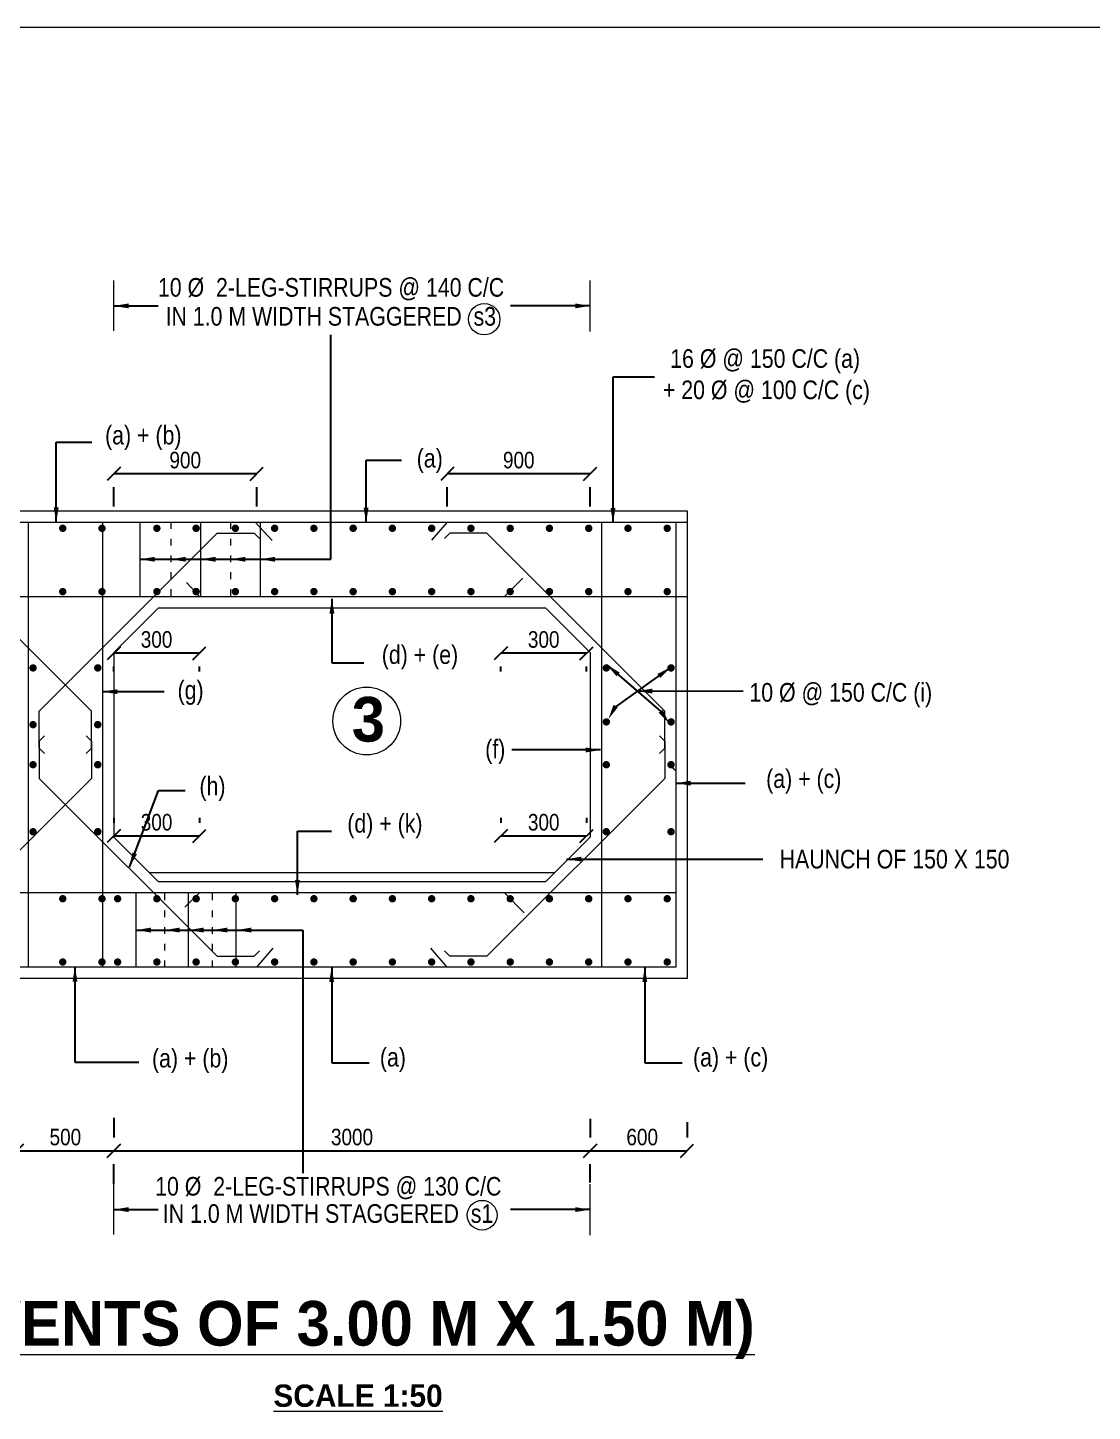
# Model space of a CAD drawing. Header units: inches. Extents: x -23 to 577, y 120 to 570.
# Drawn here: x 223.6 to 366.6, y 384.3 to 570.1 of the extents above; entities that cross this region are included whole.
import ezdxf

# ---------------------------------------------------------------- set-up
doc = ezdxf.new("R2010")
doc.units = ezdxf.units.IN
doc.header["$MEASUREMENT"] = 0
doc.linetypes.add('ACAD_ISO03W100', pattern=[30, 12, -18])
for name, color, linetype in [('DIM', 10, 'Continuous'), ('LEADER', 4, 'Continuous'), ('MAIN', 7, 'Continuous'), ('shape of bar', 5, 'Continuous'), ('STEEL', 5, 'Continuous'), ('TEXT_NAME', 5, 'Continuous'), ('TEXT_STEEL', 7, 'Continuous')]:
    doc.layers.add(name, color=color, linetype=linetype)
doc.styles.add('ARIAL NARROW', font='ARIALN.TTF')
doc.styles.add('CITYBLUEPR', font='cityb___.ttf')
doc.dimstyles.new('STANDARD$0', dxfattribs={"dimscale": 88.888889, "dimtxt": 0.02, "dimasz": 0.02, "dimexe": 0.05, "dimexo": 0.1, "dimgap": 0.002, "dimtad": 2, "dimdec": 0, "dimzin": 1, "dimdsep": 46, "dimtxsty": 'Standard', "dimblk": 'OBLIQUE', "dimcen": 0.09, "dimadec": 0, "dimazin": 0, "dimtfac": 1, "dimtdec": 4, "dimtofl": 0, "dimtmove": 0, "dimatfit": 3, "dimfxl": 1, "dimtolj": 1, "dimtzin": 1, "dimarcsym": 0})
doc.dimstyles.new('STANDARD$7', dxfattribs={"dimtxt": 2, "dimasz": 2, "dimexe": 1.25, "dimexo": 0.625, "dimtad": 1, "dimdec": 0, "dimlfac": 0.5, "dimdsep": 46, "dimtxsty": 'Standard', "dimblk": 'OBLIQUE', "dimcen": 2.5, "dimadec": 0, "dimazin": 0, "dimtfac": 1, "dimtdec": 0, "dimtmove": 0, "dimatfit": 3, "dimfxl": 1, "dimtolj": 1, "dimtzin": 0, "dimarcsym": 0})

# ---------------------------------------------------------------- blocks, each defined once
blk = doc.blocks.new('_Oblique')
at = {"color": 0, "linetype": 'ByBlock', "lineweight": -2}
blk.add_line((-0.5, -0.5), (0.5, 0.5), dxfattribs=at)
blk = doc.blocks.new('*D2')
at = {"layer": 'Defpoints', "color": 0, "transparency": 16777216}
for p in [(299.15, 419.14, -2.48), (312.15, 419.3), (312.15, 418.71, -49.11)]:
    blk.add_point(p, dxfattribs=at)
at = {"layer": 'DIM', "color": 0, "lineweight": -2, "transparency": 16777216}
for p, q in [((299.15, 423.59), (299.15, 421.08)), ((312.15, 423.16), (312.15, 421.08)), ((299.15, 419.3), (312.15, 419.3))]:
    blk.add_line(p, q, dxfattribs=at)
at = {"layer": 'DIM', "color": 0, "lineweight": -2, "transparency": 16777216, "xscale": 1.777777777777778, "yscale": 1.777777777777778, "zscale": 1.777777777777778, "rotation": 180}
blk.add_blockref('_Oblique', (299.15, 419.3), dxfattribs=at)
at = {"layer": 'DIM', "color": 0, "lineweight": -2, "transparency": 16777216, "xscale": 1.777777777777778, "yscale": 1.777777777777778, "zscale": 1.777777777777778}
blk.add_blockref('_Oblique', (312.15, 419.3), dxfattribs=at)
at = {"layer": 'DIM', "color": 0, "lineweight": 9, "transparency": 16777216, "insert": (306.13, 421.14), "char_height": 2.222, "attachment_point": 5, "style": 'ARIAL NARROW'}
blk.add_mtext('\\A1;600', dxfattribs=at)
blk = doc.blocks.new('*D3')
at = {"layer": 'Defpoints', "color": 0, "transparency": 16777216}
for p in [(235.15, 419.3, 0.2), (299.15, 419.47, 19.05), (299.15, 419.3)]:
    blk.add_point(p, dxfattribs=at)
at = {"layer": 'DIM', "color": 0, "lineweight": -2, "transparency": 16777216}
for p, q in [((235.15, 419.3), (299.15, 419.3)), ((235.15, 414.85), (235.15, 417.52)), ((299.15, 415.03), (299.15, 417.52))]:
    blk.add_line(p, q, dxfattribs=at)
at = {"layer": 'DIM', "color": 0, "lineweight": -2, "transparency": 16777216, "xscale": 1.777777777777778, "yscale": 1.777777777777778, "zscale": 1.777777777777778, "rotation": 180}
blk.add_blockref('_Oblique', (235.15, 419.3), dxfattribs=at)
at = {"layer": 'DIM', "color": 0, "lineweight": -2, "transparency": 16777216, "xscale": 1.777777777777778, "yscale": 1.777777777777778, "zscale": 1.777777777777778}
blk.add_blockref('_Oblique', (299.15, 419.3), dxfattribs=at)
at = {"layer": 'DIM', "color": 0, "lineweight": 9, "transparency": 16777216, "insert": (267.15, 421.14), "char_height": 2.222, "attachment_point": 5, "style": 'ARIAL NARROW'}
blk.add_mtext('\\A1;3000', dxfattribs=at)
blk = doc.blocks.new('*D4')
at = {"layer": 'Defpoints', "color": 0, "transparency": 16777216}
for p in [(222.15, 419.3, 0.03), (235.15, 419.3, 19.94), (235.15, 419.3)]:
    blk.add_point(p, dxfattribs=at)
at = {"layer": 'DIM', "color": 0, "lineweight": -2, "transparency": 16777216}
for p, q in [((222.15, 423.74), (222.15, 421.08)), ((235.15, 423.74), (235.15, 421.08)), ((222.15, 419.3), (235.15, 419.3))]:
    blk.add_line(p, q, dxfattribs=at)
at = {"layer": 'DIM', "color": 0, "lineweight": -2, "transparency": 16777216, "xscale": 1.777777777777778, "yscale": 1.777777777777778, "zscale": 1.777777777777778, "rotation": 180}
blk.add_blockref('_Oblique', (222.15, 419.3), dxfattribs=at)
at = {"layer": 'DIM', "color": 0, "lineweight": -2, "transparency": 16777216, "xscale": 1.777777777777778, "yscale": 1.777777777777778, "zscale": 1.777777777777778}
blk.add_blockref('_Oblique', (235.15, 419.3), dxfattribs=at)
at = {"layer": 'DIM', "color": 0, "lineweight": 9, "transparency": 16777216, "insert": (228.65, 421.14), "char_height": 2.222, "attachment_point": 5, "style": 'ARIAL NARROW'}
blk.add_mtext('\\A1;500', dxfattribs=at)
blk = doc.blocks.new('*D16')
at = {"layer": 'Defpoints', "color": 0, "transparency": 16777216}
for p in [(235.15, 510.27), (235.15, 510.22), (254.35, 510.27)]:
    blk.add_point(p, dxfattribs=at)
at = {"layer": 'DIM', "color": 0, "lineweight": -2, "transparency": 16777216}
for p, q in [((254.35, 510.22), (235.15, 510.22)), ((235.15, 505.83), (235.15, 508.44)), ((254.35, 505.83), (254.35, 508.44))]:
    blk.add_line(p, q, dxfattribs=at)
at = {"layer": 'DIM', "color": 0, "lineweight": -2, "transparency": 16777216, "xscale": 1.777777777777778, "yscale": 1.777777777777778, "zscale": 1.777777777777778, "rotation": 180}
blk.add_blockref('_Oblique', (235.15, 510.22), dxfattribs=at)
at = {"layer": 'DIM', "color": 0, "lineweight": -2, "transparency": 16777216, "xscale": 1.777777777777778, "yscale": 1.777777777777778, "zscale": 1.777777777777778}
blk.add_blockref('_Oblique', (254.35, 510.22), dxfattribs=at)
at = {"layer": 'DIM', "color": 0, "lineweight": 9, "transparency": 16777216, "insert": (244.75, 512.06), "char_height": 2.222, "attachment_point": 5, "style": 'ARIAL NARROW'}
blk.add_mtext('\\A1;900', dxfattribs=at)
blk = doc.blocks.new('*D17')
at = {"layer": 'Defpoints', "color": 0, "transparency": 16777216}
for p in [(279.95, 510.27), (279.95, 510.22), (299.15, 510.27)]:
    blk.add_point(p, dxfattribs=at)
at = {"layer": 'DIM', "color": 0, "lineweight": -2, "transparency": 16777216}
for p, q in [((299.15, 510.22), (279.95, 510.22)), ((279.95, 505.83), (279.95, 508.44)), ((299.15, 505.83), (299.15, 508.44))]:
    blk.add_line(p, q, dxfattribs=at)
at = {"layer": 'DIM', "color": 0, "lineweight": -2, "transparency": 16777216, "xscale": 1.777777777777778, "yscale": 1.777777777777778, "zscale": 1.777777777777778, "rotation": 180}
blk.add_blockref('_Oblique', (279.95, 510.22), dxfattribs=at)
at = {"layer": 'DIM', "color": 0, "lineweight": -2, "transparency": 16777216, "xscale": 1.777777777777778, "yscale": 1.777777777777778, "zscale": 1.777777777777778}
blk.add_blockref('_Oblique', (299.15, 510.22), dxfattribs=at)
at = {"layer": 'DIM', "color": 0, "lineweight": 9, "transparency": 16777216, "insert": (289.55, 512.06), "char_height": 2.222, "attachment_point": 5, "style": 'ARIAL NARROW'}
blk.add_mtext('\\A1;900', dxfattribs=at)
blk = doc.blocks.new('*D22')
at = {"layer": 'Defpoints', "color": 0, "transparency": 16777216}
for p in [(235.15, 488.14), (246.65, 488.14), (235.15, 486.12)]:
    blk.add_point(p, dxfattribs=at)
at = {"layer": 'DIM', "color": 0, "lineweight": -2, "transparency": 16777216}
for p, q in [((246.65, 486.12), (235.15, 486.12)), ((235.15, 483.7), (235.15, 484.35)), ((246.65, 483.7), (246.65, 484.35))]:
    blk.add_line(p, q, dxfattribs=at)
at = {"layer": 'DIM', "color": 0, "lineweight": -2, "transparency": 16777216, "xscale": 1.777777777777778, "yscale": 1.777777777777778, "zscale": 1.777777777777778, "rotation": 180}
blk.add_blockref('_Oblique', (235.15, 486.12), dxfattribs=at)
at = {"layer": 'DIM', "color": 0, "lineweight": -2, "transparency": 16777216, "xscale": 1.777777777777778, "yscale": 1.777777777777778, "zscale": 1.777777777777778}
blk.add_blockref('_Oblique', (246.65, 486.12), dxfattribs=at)
at = {"layer": 'DIM', "color": 0, "lineweight": 9, "transparency": 16777216, "insert": (240.9, 487.97), "char_height": 2.222, "attachment_point": 5, "style": 'ARIAL NARROW'}
blk.add_mtext('\\A1;300', dxfattribs=at)
blk = doc.blocks.new('*D23')
at = {"layer": 'Defpoints', "color": 0, "transparency": 16777216}
for p in [(287.15, 488.14), (298.65, 488.14), (287.15, 486.12)]:
    blk.add_point(p, dxfattribs=at)
at = {"layer": 'DIM', "color": 0, "lineweight": -2, "transparency": 16777216}
for p, q in [((298.65, 486.12), (287.15, 486.12)), ((287.15, 483.7), (287.15, 484.35)), ((298.65, 483.7), (298.65, 484.35))]:
    blk.add_line(p, q, dxfattribs=at)
at = {"layer": 'DIM', "color": 0, "lineweight": -2, "transparency": 16777216, "xscale": 1.777777777777778, "yscale": 1.777777777777778, "zscale": 1.777777777777778, "rotation": 180}
blk.add_blockref('_Oblique', (287.15, 486.12), dxfattribs=at)
at = {"layer": 'DIM', "color": 0, "lineweight": -2, "transparency": 16777216, "xscale": 1.777777777777778, "yscale": 1.777777777777778, "zscale": 1.777777777777778}
blk.add_blockref('_Oblique', (298.65, 486.12), dxfattribs=at)
at = {"layer": 'DIM', "color": 0, "lineweight": 9, "transparency": 16777216, "insert": (292.9, 487.97), "char_height": 2.222, "attachment_point": 5, "style": 'ARIAL NARROW'}
blk.add_mtext('\\A1;300', dxfattribs=at)
blk = doc.blocks.new('*D24')
at = {"layer": 'Defpoints', "color": 0, "transparency": 16777216}
for p in [(235.15, 461.58), (235.15, 459.56), (246.65, 459.56)]:
    blk.add_point(p, dxfattribs=at)
at = {"layer": 'DIM', "color": 0, "lineweight": -2, "transparency": 16777216}
for p, q in [((235.15, 464.01), (235.15, 463.36)), ((246.65, 464.01), (246.65, 463.36)), ((246.65, 461.58), (235.15, 461.58))]:
    blk.add_line(p, q, dxfattribs=at)
at = {"layer": 'DIM', "color": 0, "lineweight": -2, "transparency": 16777216, "xscale": 1.777777777777778, "yscale": 1.777777777777778, "zscale": 1.777777777777778, "rotation": 180}
blk.add_blockref('_Oblique', (235.15, 461.58), dxfattribs=at)
at = {"layer": 'DIM', "color": 0, "lineweight": -2, "transparency": 16777216, "xscale": 1.777777777777778, "yscale": 1.777777777777778, "zscale": 1.777777777777778}
blk.add_blockref('_Oblique', (246.65, 461.58), dxfattribs=at)
at = {"layer": 'DIM', "color": 0, "lineweight": 9, "transparency": 16777216, "insert": (240.9, 463.42), "char_height": 2.222, "attachment_point": 5, "style": 'ARIAL NARROW'}
blk.add_mtext('\\A1;300', dxfattribs=at)
blk = doc.blocks.new('*D25')
at = {"layer": 'Defpoints', "color": 0, "transparency": 16777216}
for p in [(287.15, 461.58), (287.15, 459.56), (298.65, 459.56)]:
    blk.add_point(p, dxfattribs=at)
at = {"layer": 'DIM', "color": 0, "lineweight": -2, "transparency": 16777216}
for p, q in [((287.15, 464.01), (287.15, 463.36)), ((298.65, 464.01), (298.65, 463.36)), ((298.65, 461.58), (287.15, 461.58))]:
    blk.add_line(p, q, dxfattribs=at)
at = {"layer": 'DIM', "color": 0, "lineweight": -2, "transparency": 16777216, "xscale": 1.777777777777778, "yscale": 1.777777777777778, "zscale": 1.777777777777778, "rotation": 180}
blk.add_blockref('_Oblique', (287.15, 461.58), dxfattribs=at)
at = {"layer": 'DIM', "color": 0, "lineweight": -2, "transparency": 16777216, "xscale": 1.777777777777778, "yscale": 1.777777777777778, "zscale": 1.777777777777778}
blk.add_blockref('_Oblique', (298.65, 461.58), dxfattribs=at)
at = {"layer": 'DIM', "color": 0, "lineweight": 9, "transparency": 16777216, "insert": (292.9, 463.42), "char_height": 2.222, "attachment_point": 5, "style": 'ARIAL NARROW'}
blk.add_mtext('\\A1;300', dxfattribs=at)

msp = doc.modelspace()

# ---------------------------------------------------------------- linework, layer by layer
at = {"color": 0, "lineweight": 9}
msp.add_line((576.85, 570.15), (-23.15, 570.15), dxfattribs=at)
at = {"layer": 'MAIN', "color": 0, "lineweight": 9}
for p, q in [((68.15, 505.25), (235.15, 505.25)), ((235.15, 505.25), (312.15, 505.25)), ((312.15, 505.25), (312.15, 442.45)), ((241.15, 492.25), (235.15, 486.25)), ((241.15, 492.25), (293.15, 492.25)), ((293.15, 492.25), (299.15, 486.25)), ((235.15, 486.25), (235.15, 461.45)), ((299.15, 486.25), (299.15, 461.45)), ((235.15, 461.45), (241.15, 455.45)), ((293.15, 455.45), (299.15, 461.45)), ((294.35, 456.65), (239.95, 456.65)), ((293.15, 455.45), (241.15, 455.45)), ((235.15, 442.45), (68.15, 442.45)), ((312.15, 442.45), (235.15, 442.45))]:
    msp.add_line(p, q, dxfattribs=at)
at = {"layer": 'shape of bar', "color": 0, "lineweight": 9}
for p, q in [((235.15, 529.44), (235.15, 536.21)), ((235.15, 529.44), (235.15, 536.21)), ((299.13, 529.35), (299.13, 536.21)), ((235.15, 408.07), (235.15, 414.84)), ((299.13, 407.98), (299.13, 414.84))]:
    msp.add_line(p, q, dxfattribs=at)
for centre, radius in [((284.91, 530.99), 2.11), ((284.63, 410.65), 2)]:
    msp.add_circle(centre, radius, dxfattribs=at)
for points in [[(302.86, 478.88, 37.61), (301.6, 477.29, 37.61), (302.27, 479.2, 37.61)], [(308.89, 478.53, 37.61), (309.77, 476.7, 37.61), (308.34, 478.14, 37.61)]]:
    msp.add_solid(points, dxfattribs=at)
at = {"layer": 'STEEL', "color": 0, "lineweight": 9}
for p, q in [((69.65, 503.75), (235.15, 503.75)), ((223.65, 503.75), (223.65, 443.95)), ((233.65, 503.75), (233.65, 443.95)), ((235.15, 503.75), (312.15, 503.75)), ((238.65, 503.75), (238.65, 493.75)), ((246.82, 503.75), (246.82, 493.75)), ((256.41, 501.26), (254.15, 503.75)), ((254.82, 503.75), (254.82, 493.75)), ((279.95, 503.75), (277.85, 501.33)), ((300.65, 503.75), (300.65, 443.95)), ((310.65, 503.75), (310.65, 443.95)), ((287.65, 493.75), (290.1, 496.2)), ((246.65, 493.75), (244.94, 495.63)), ((69.65, 493.75), (235.15, 493.75)), ((235.15, 493.75), (312.15, 493.75)), ((310.65, 470.32), (309.73, 471.12)), ((235.15, 453.95), (69.65, 453.95)), ((310.65, 453.95), (235.15, 453.95)), ((238.15, 443.95), (238.15, 453.95)), ((246.65, 453.95), (244.7, 452.01)), ((245.21, 443.95), (245.21, 453.95)), ((251.61, 443.95), (251.61, 453.95)), ((287.65, 453.95), (290.29, 451.27)), ((254.35, 443.95), (256.58, 446.53)), ((279.95, 443.95), (277.72, 446.53)), ((235.15, 443.95), (69.65, 443.95)), ((310.65, 443.95), (235.15, 443.95))]:
    msp.add_line(p, q, dxfattribs=at)
at = {"layer": 'STEEL', "color": 0, "linetype": 'ACAD_ISO03W100', "lineweight": 9, "ltscale": 0.075}
for p, q in [((242.82, 503.75), (242.82, 493.75)), ((250.82, 503.75), (250.82, 493.75)), ((242.01, 443.95), (242.01, 453.95)), ((248.41, 443.95), (248.41, 453.95))]:
    msp.add_line(p, q, dxfattribs=at)
at = {"layer": 'STEEL', "color": 0, "lineweight": 9}
for points in [[(231.45, 472.66), (232.15, 473.37), (232.15, 478.37), (208.27, 502.25), (203.27, 502.25), (202.57, 501.54)], [(225.85, 472.66), (225.15, 473.37), (225.15, 478.37), (249.03, 502.25), (254.03, 502.25), (254.73, 501.54)], [(308.45, 472.66), (309.15, 473.37), (309.15, 478.37), (285.27, 502.25), (280.27, 502.25), (279.57, 501.54)], [(231.45, 475.04), (232.15, 474.33), (232.15, 469.33), (208.27, 445.45), (203.27, 445.45), (202.57, 446.16)], [(225.85, 475.04), (225.15, 474.33), (225.15, 469.33), (249.03, 445.45), (254.03, 445.45), (254.73, 446.16)], [(308.45, 475.04), (309.15, 474.33), (309.15, 469.33), (285.27, 445.45), (280.27, 445.45), (279.57, 446.16)]]:
    msp.add_lwpolyline(points, dxfattribs=at)
at = {"layer": 'STEEL', "color": 0, "lineweight": 9, "const_width": 0.493, "elevation": 18.8}
for points in [[(228.05, 502.91, 1), (228.55, 502.91, 1)], [(233.32, 502.91, 1), (233.82, 502.91, 1)], [(240.69, 502.91, 1), (241.19, 502.91, 1)], [(245.96, 502.91, 1), (246.47, 502.91, 1)], [(251.24, 502.91, 1), (251.74, 502.91, 1)], [(256.51, 502.91, 1), (257.01, 502.91, 1)], [(261.78, 502.91, 1), (262.28, 502.91, 1)], [(267.05, 502.91, 1), (267.56, 502.91, 1)], [(272.33, 502.91, 1), (272.83, 502.91, 1)], [(277.6, 502.91, 1), (278.1, 502.91, 1)], [(282.87, 502.91, 1), (283.38, 502.91, 1)], [(288.15, 502.91, 1), (288.65, 502.91, 1)], [(293.42, 502.91, 1), (293.92, 502.91, 1)], [(298.69, 502.91, 1), (299.2, 502.91, 1)], [(303.97, 502.91, 1), (304.47, 502.91, 1)], [(309.24, 502.91, 1), (309.74, 502.91, 1)], [(228.05, 494.41, 1), (228.55, 494.41, 1)], [(233.32, 494.41, 1), (233.82, 494.41, 1)], [(240.69, 494.41, 1), (241.19, 494.41, 1)], [(245.96, 494.41, 1), (246.47, 494.41, 1)], [(251.24, 494.41, 1), (251.74, 494.41, 1)], [(256.51, 494.41, 1), (257.01, 494.41, 1)], [(261.78, 494.41, 1), (262.28, 494.41, 1)], [(267.05, 494.41, 1), (267.56, 494.41, 1)], [(272.33, 494.41, 1), (272.83, 494.41, 1)], [(277.6, 494.41, 1), (278.1, 494.41, 1)], [(282.87, 494.41, 1), (283.38, 494.41, 1)], [(288.15, 494.41, 1), (288.65, 494.41, 1)], [(293.42, 494.41, 1), (293.92, 494.41, 1)], [(298.69, 494.41, 1), (299.2, 494.41, 1)], [(303.97, 494.41, 1), (304.47, 494.41, 1)], [(309.24, 494.41, 1), (309.74, 494.41, 1)], [(224.06, 484.16, 1), (224.56, 484.16, 1)], [(232.75, 484.16, 1), (233.26, 484.16, 1)], [(301.06, 484.16, 1), (301.56, 484.16, 1)], [(309.75, 484.16, 1), (310.26, 484.16, 1)], [(224.06, 476.54, 1), (224.56, 476.54, 1)], [(232.75, 476.54, 1), (233.26, 476.54, 1)], [(301.06, 476.91, 1), (301.56, 476.91, 1)], [(309.75, 476.91, 1), (310.26, 476.91, 1)], [(224.06, 471.16, 1), (224.56, 471.16, 1)], [(232.75, 471.16, 1), (233.26, 471.16, 1)], [(301.06, 471.16, 1), (301.56, 471.16, 1)], [(309.75, 471.16, 1), (310.26, 471.16, 1)], [(224.06, 462.16, 1), (224.56, 462.16, 1)], [(232.75, 462.16, 1), (233.26, 462.16, 1)], [(301.06, 462.16, 1), (301.56, 462.16, 1)], [(309.75, 462.16, 1), (310.26, 462.16, 1)], [(228.05, 453.16, 1), (228.55, 453.16, 1)], [(233.32, 453.16, 1), (233.82, 453.16, 1)], [(235.42, 453.16, 1), (235.92, 453.16, 1)], [(240.69, 453.16, 1), (241.19, 453.16, 1)], [(245.96, 453.16, 1), (246.47, 453.16, 1)], [(251.24, 453.16, 1), (251.74, 453.16, 1)], [(256.51, 453.16, 1), (257.01, 453.16, 1)], [(261.78, 453.16, 1), (262.28, 453.16, 1)], [(267.05, 453.16, 1), (267.56, 453.16, 1)], [(272.33, 453.16, 1), (272.83, 453.16, 1)], [(277.6, 453.16, 1), (278.1, 453.16, 1)], [(282.87, 453.16, 1), (283.38, 453.16, 1)], [(288.15, 453.16, 1), (288.65, 453.16, 1)], [(293.42, 453.16, 1), (293.92, 453.16, 1)], [(298.69, 453.16, 1), (299.2, 453.16, 1)], [(303.97, 453.16, 1), (304.47, 453.16, 1)], [(309.24, 453.16, 1), (309.74, 453.16, 1)], [(228.05, 444.66, 1), (228.55, 444.66, 1)], [(233.32, 444.66, 1), (233.82, 444.66, 1)], [(235.42, 444.66, 1), (235.92, 444.66, 1)], [(240.69, 444.66, 1), (241.19, 444.66, 1)], [(245.96, 444.66, 1), (246.47, 444.66, 1)], [(251.24, 444.66, 1), (251.74, 444.66, 1)], [(256.51, 444.66, 1), (257.01, 444.66, 1)], [(261.78, 444.66, 1), (262.28, 444.66, 1)], [(267.05, 444.66, 1), (267.56, 444.66, 1)], [(272.33, 444.66, 1), (272.83, 444.66, 1)], [(277.6, 444.66, 1), (278.1, 444.66, 1)], [(282.87, 444.66, 1), (283.38, 444.66, 1)], [(288.15, 444.66, 1), (288.65, 444.66, 1)], [(293.42, 444.66, 1), (293.92, 444.66, 1)], [(298.69, 444.66, 1), (299.2, 444.66, 1)], [(303.97, 444.66, 1), (304.47, 444.66, 1)], [(309.24, 444.66, 1), (309.74, 444.66, 1)]]:
    msp.add_lwpolyline(points, format="xyb", close=True, dxfattribs=at)
at = {"layer": 'STEEL', "color": 0, "lineweight": 9}
msp.add_circle((269.13, 477.03, 18.8), 4.55, dxfattribs=at)

# ---------------------------------------------------------------- texts
at = {"layer": 'TEXT_NAME', "color": 0, "lineweight": 9, "style": 'CITYBLUEPR'}
for s, p in [('3', (267.12, 474.27, 18.8)), ('%%UR.C.C.DETAILS OF BOX (3 VENTS OF 3.00 M X 1.50 M)', (114.39, 393.14))]:
    msp.add_text(s, height=6, dxfattribs=at).set_placement(p)
at = {"layer": 'TEXT_NAME', "color": 0, "lineweight": 9, "insert": (256.59, 387.92), "char_height": 3, "width": 25.272, "attachment_point": 1, "style": 'CITYBLUEPR'}
msp.add_mtext('{\\LSCALE 1:50}', dxfattribs=at)
at = {"layer": 'TEXT_STEEL', "color": 0, "lineweight": 9, "style": 'ARIAL NARROW'}
for s, p in [('10 %%C  2-LEG-STIRRUPS @ 140 C/C ', (241.08, 534.02)), ('IN 1.0 M WIDTH STAGGERED  s3', (242.11, 530.13)), ('16 %%C @ 150 C/C (a)  ', (309.89, 524.46)), (' + 20 %%C @ 100 C/C (c)', (308.11, 520.26)), (' (a) + (b)', (233.19, 514.18)), (' (a)', (275.05, 511.08)), ('(d) + (e)', (271.15, 484.7)), ('(g)', (243.72, 479.95)), ('10 %%C @ 150 C/C (i)', (320.53, 479.63)), ('(f)', (285.04, 472.02)), ('(a) + (c)  ', (322.78, 468.04)), ('(h)', (246.66, 467.05)), ('(d) + (k) ', (266.52, 462.04)), ('HAUNCH OF 150 X 150', (324.59, 457.23)), (' (a) + (b)', (239.49, 430.5)), (' (a)', (270.1, 430.63)), (' (a) + (c)', (312.16, 430.63)), ('10 %%C  2-LEG-STIRRUPS @ 130 C/C ', (240.71, 413.29)), ('IN 1.0 M WIDTH STAGGERED  s1', (241.74, 409.63))]:
    msp.add_text(s, height=2.5, dxfattribs=at).set_placement(p)

# ---------------------------------------------------------------- dimensions: what is measured, and where the dimension line sits
at = {"layer": 'DIM', "color": 0, "lineweight": 9}
for base, p1, p2, text, picture, middle in [((235.15, 510.22), (254.35, 510.27), (235.15, 510.27), '900', '*D16', (244.75, 512.06)), ((279.95, 510.22), (299.15, 510.27), (279.95, 510.27), '900', '*D17', (289.55, 512.06)), ((235.15, 486.12), (246.65, 488.14), (235.15, 488.14), '300', '*D22', (240.9, 487.97)), ((287.15, 486.12), (298.65, 488.14), (287.15, 488.14), '300', '*D23', (292.9, 487.97)), ((235.15, 461.58), (246.65, 459.56), (235.15, 459.56), '300', '*D24', (240.9, 463.42)), ((287.15, 461.58), (298.65, 459.56), (287.15, 459.56), '300', '*D25', (292.9, 463.42)), ((235.15, 419.3), (222.15, 419.3, 0.03), (235.15, 419.3, 19.94), '500', '*D4', (228.65, 421.14)), ((299.15, 419.3), (235.15, 419.3, 0.2), (299.15, 419.47, 19.05), '3000', '*D3', (267.15, 421.14))]:
    dim = msp.add_linear_dim(base=base, p1=p1, p2=p2, text=text, dimstyle='STANDARD$0', override={"dimtxt": 0.025, "dimexe": 0.02, "dimexo": 0.05, "dimgap": 0.008, "dimtad": 3, "dimtxsty": 'ARIAL NARROW'}, dxfattribs=at)
    dim.commit()
    dim.dimension.update_dxf_attribs({"geometry": picture, "text_midpoint": middle})
dim = msp.add_linear_dim(base=(312.15, 419.3), p1=(299.15, 419.14, -2.48), p2=(312.15, 418.71, -49.11), text='600', dimstyle='STANDARD$0', override={"dimtxt": 0.025, "dimexe": 0.02, "dimexo": 0.05, "dimgap": 0.008, "dimtxsty": 'ARIAL NARROW'}, dxfattribs=at)
dim.commit()
dim.dimension.update_dxf_attribs({"geometry": '*D2', "text_midpoint": (306.13, 419.3), "dimtype": 160})

# ---------------------------------------------------------------- leaders
at = {"layer": 'LEADER', "color": 0, "lineweight": 9}
for points, override in [([(238.65, 498.75), (264.3, 498.75), (264.3, 528.9)], {"dimgap": 0.625, "dimtad": 0}), ([(302.21, 503.64), (302.21, 523.24), (307.78, 523.24)], {"dimgap": 0.625, "dimtad": 0}), ([(227.42, 503.72), (227.42, 514.49), (232.2, 514.49)], {"dimgap": 0.625, "dimtad": 0}), ([(269.04, 503.67), (269.04, 512.06), (273.82, 512.06)], {"dimgap": 0.625, "dimtad": 0}), ([(242.82, 498.75), (249.85, 498.75)], {"dimtad": 0}), ([(246.82, 498.75), (255.45, 498.75)], {"dimtad": 0}), ([(250.82, 498.75), (261.05, 498.75)], {"dimtad": 0}), ([(254.82, 498.75), (264.3, 498.75)], {"dimtad": 0}), ([(264.45, 493.43), (264.45, 484.86), (268.74, 484.86)], {"dimgap": 0.625, "dimtad": 0}), ([(305.5, 481.04, 56.41), (319.71, 481.07, 56.41)], {"dimgap": 0.625, "dimtad": 0}), ([(233.62, 480.97), (241.9, 480.97)], {"dimgap": 0.625, "dimtad": 0}), ([(300.55, 473.14), (288.63, 473.14)], {"dimgap": 0.625, "dimtad": 0}), ([(310.65, 468.68), (319.96, 468.68)], {"dimtad": 0}), ([(237.25, 457.39), (241.17, 467.69), (244.72, 467.69)], {"dimtad": 0}), ([(259.82, 453.68), (259.82, 462.23), (264.38, 462.23)], {"dimgap": 0.625, "dimtad": 0}), ([(295.96, 458.48), (322.34, 458.48)], {"dimtad": 0}), ([(238.15, 448.95), (260.55, 448.95), (260.55, 416.32)], {"dimgap": 0.625, "dimtad": 0}), ([(242.01, 448.95), (249.35, 448.95)], {"dimtad": 0}), ([(245.21, 448.95), (254.95, 448.95)], {"dimtad": 0}), ([(248.41, 448.95), (260.55, 448.95)], {"dimtad": 0}), ([(251.61, 448.95), (260.55, 448.95)], {"dimtad": 0}), ([(229.94, 444.02), (229.94, 431.19), (238.5, 431.19)], {"dimgap": 0.625, "dimtad": 0}), ([(264.42, 443.96), (264.42, 431.13), (269.44, 431.13)], {"dimgap": 0.625, "dimtad": 0}), ([(306.48, 443.96), (306.48, 431.13), (311.5, 431.13)], {"dimgap": 0.625, "dimtad": 0})]:
    msp.add_leader(points, dimstyle='STANDARD$7', override=override, dxfattribs=at)
at = {"layer": 'shape of bar', "color": 0, "lineweight": 9}
for points in [[(235.15, 532.78), (241.1, 532.78)], [(299.13, 532.78), (288.46, 532.78)], [(301.38, 484.59, 56.41), (308.64, 478.32, 56.41)], [(309.99, 484.24, 37.61), (302.56, 478.92, 37.61)], [(235.15, 411.41), (241.1, 411.41)], [(299.13, 411.41), (288.46, 411.41)]]:
    msp.add_leader(points, dimstyle='STANDARD$7', override={"dimgap": 0.625, "dimtad": 0}, dxfattribs=at)

doc.saveas('drawing.dxf')
